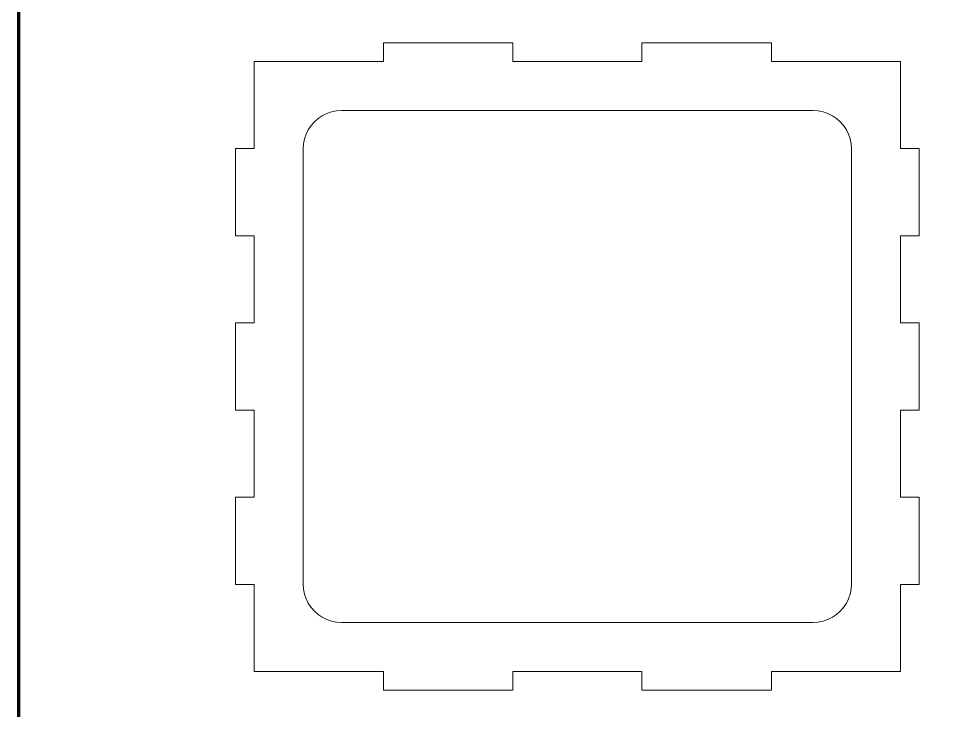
# Model space of a CAD drawing. Header units: millimetres. Extents: x 0 to 420, y -400 to 0.
# Drawn here: x -0.1 to 149.2, y -287.5 to -174.9 of the extents above; entities that cross this region are included whole.
import ezdxf

# ---------------------------------------------------------------- set-up
doc = ezdxf.new("R2010")
doc.units = ezdxf.units.MM
doc.header["$MEASUREMENT"] = 0

msp = doc.modelspace()

# ---------------------------------------------------------------- linework, layer by layer
at = {"color": 7, "lineweight": 9, "true_color": 0xffffff}
for points in [[(101.42, -281.16), (101.42, -284.16), (122.47, -284.16), (122.47, -281.16), (143.51, -281.16), (143.51, -266.98), (146.51, -266.98), (146.51, -252.81), (143.51, -252.81), (143.51, -238.63), (146.51, -238.63), (146.51, -224.46), (143.51, -224.46), (143.51, -210.28), (146.51, -210.28), (146.51, -196.11), (143.51, -196.11), (143.51, -181.94), (122.47, -181.94), (122.47, -178.94), (101.42, -178.94), (101.42, -181.94), (80.38, -181.94), (80.38, -178.94), (59.34, -178.94), (59.34, -181.94), (38.29, -181.94), (38.29, -196.11), (35.29, -196.11), (35.29, -210.28), (38.29, -210.28), (38.29, -224.46), (35.29, -224.46), (35.29, -238.63), (38.29, -238.63), (38.29, -252.81), (35.29, -252.81), (35.29, -266.98), (38.29, -266.98), (38.29, -281.16), (59.34, -281.16), (59.34, -284.16), (80.38, -284.16), (80.38, -281.16), (101.42, -281.16)], [(50.9, -190.15), (50.13, -190.41), (49.4, -190.77), (48.72, -191.22), (48.11, -191.76), (47.58, -192.37), (47.12, -193.05), (46.76, -193.78), (46.5, -194.55), (46.34, -195.34), (46.29, -196.16), (46.29, -266.94), (46.34, -267.75), (46.5, -268.55), (46.76, -269.32), (47.12, -270.05), (47.58, -270.72), (48.11, -271.34), (48.72, -271.87), (49.4, -272.32), (50.13, -272.68), (50.9, -272.95), (51.7, -273.1), (52.51, -273.16), (129.29, -273.16), (130.1, -273.1), (130.9, -272.95), (131.67, -272.68), (132.4, -272.32), (133.08, -271.87), (133.69, -271.34), (134.23, -270.72), (134.68, -270.05), (135.04, -269.32), (135.3, -268.55), (135.46, -267.75), (135.51, -266.94), (135.51, -196.16), (135.46, -195.34), (135.3, -194.55), (135.04, -193.78), (134.68, -193.05), (134.23, -192.37), (133.69, -191.76), (133.08, -191.22), (132.4, -190.77), (131.67, -190.41), (130.9, -190.15), (130.1, -189.99), (129.29, -189.94), (52.51, -189.94), (51.7, -189.99), (50.9, -190.15)]]:
    msp.add_lwpolyline(points, dxfattribs=at)
at = {"color": 1, "lineweight": 211, "true_color": 0xff0000}
msp.add_open_spline([(25.21, -0.07), (25.21, -0.07), (394.68, -0.07), (394.68, -0.07), (408.57, -0.07), (419.94, -11.44), (419.94, -25.33), (419.94, -25.33), (419.94, -374.8), (419.94, -374.8), (419.94, -388.7), (408.57, -400.07), (394.68, -400.07), (394.68, -400.07), (25.21, -400.07), (25.21, -400.07), (11.31, -400.07), (-0.06, -388.7), (-0.06, -374.8), (-0.06, -374.8), (-0.06, -25.33), (-0.06, -25.33), (-0.06, -11.44), (11.31, -0.07), (25.21, -0.07)], degree=3, knots=[0, 0, 0, 0, 1, 1, 1, 2, 2, 2, 3, 3, 3, 4, 4, 4, 5, 5, 5, 6, 6, 6, 7, 7, 7, 8, 8, 8, 8], dxfattribs=at)

doc.saveas('drawing.dxf')
